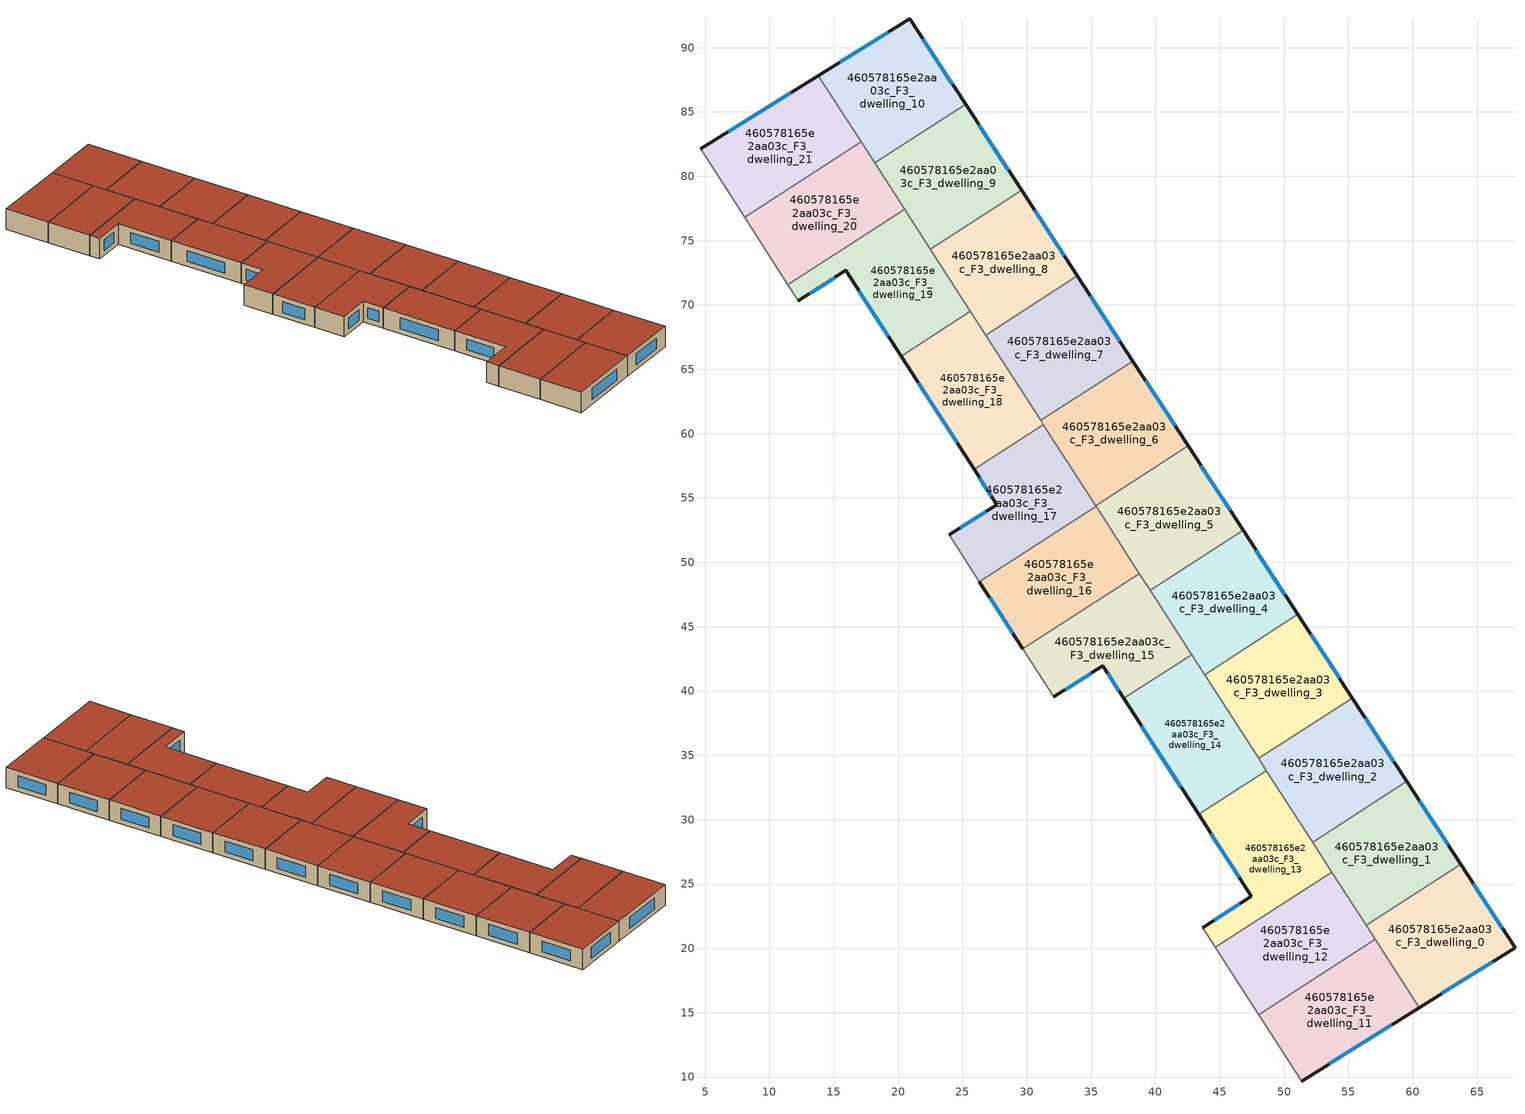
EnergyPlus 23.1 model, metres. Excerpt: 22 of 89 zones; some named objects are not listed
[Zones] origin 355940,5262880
460578165e2aa03c_F3_dwelling_0
 floor to 460578165e2aa03c_F2_dwelling_0 (EU_floor_Construction): 63.72,26.53 67.94,20.06 60.5,15.4 56.38,21.79 z9
 wall outside (EU_wall_Construction): 60.5,15.4 67.94,20.06 63.72,26.53 z9:12
 wall to 460578165e2aa03c_F3_dwelling_1 (EU_wall_Construction): 63.72,26.53 56.38,21.79 z9:12
 wall to 460578165e2aa03c_F3_dwelling_11 (EU_wall_Construction): 57.09,20.69 60.5,15.4 z9:12
 wall to 460578165e2aa03c_F3_dwelling_12 (EU_wall_Construction): 56.38,21.79 57.09,20.69 z9:12
 window (EU_Window_Construction): 66.95,21.58 64.71,25.01 / 62.24,16.5 66.19,18.97 z9.7:11.3
 roof outside (EU_roof_Construction): 67.94,20.06 63.72,26.53 56.38,21.79 60.5,15.4 z12
460578165e2aa03c_F3_dwelling_1
 floor to 460578165e2aa03c_F2_dwelling_1 (EU_floor_Construction): 59.52,32.98 63.72,26.53 56.38,21.79 52.21,28.26 z9
 wall outside (EU_wall_Construction): 63.72,26.53 59.52,32.98 z9:12
 wall to 460578165e2aa03c_F3_dwelling_2 (EU_wall_Construction): 59.52,32.98 52.21,28.26 z9:12
 wall to 460578165e2aa03c_F3_dwelling_12 (EU_wall_Construction): 53.71,25.92 56.38,21.79 z9:12
 wall to 460578165e2aa03c_F3_dwelling_13 (EU_wall_Construction): 52.21,28.26 53.71,25.92 z9:12
 window (EU_Window_Construction): 62.74,28.05 60.51,31.47 z9.7:11.3
 roof outside (EU_roof_Construction): 63.72,26.53 59.52,32.98 52.21,28.26 56.38,21.79 z12
460578165e2aa03c_F3_dwelling_10
 floor to 460578165e2aa03c_F2_dwelling_10 (EU_floor_Construction): 20.91,92.24 25.24,85.59 18.18,81.04 13.8,87.83 z9
 wall outside (EU_wall_Construction): 25.24,85.59 20.91,92.24 13.8,87.83 z9:12
 wall to 460578165e2aa03c_F3_dwelling_9 (EU_wall_Construction): 18.18,81.04 25.24,85.59 z9:12
 wall to 460578165e2aa03c_F3_dwelling_21 (EU_wall_Construction): 13.8,87.83 17.13,82.67 z9:12
 wall to 460578165e2aa03c_F3_dwelling_20 (EU_wall_Construction): 17.13,82.67 18.18,81.04 z9:12
 window (EU_Window_Construction): 19.24,91.21 15.47,88.86 / 24.22,87.15 21.92,90.68 z9.7:11.3
 roof outside (EU_roof_Construction): 25.24,85.59 20.91,92.24 13.8,87.83 18.18,81.04 z12
460578165e2aa03c_F3_dwelling_11
 floor to 460578165e2aa03c_F2_dwelling_11 (EU_floor_Construction): 57.09,20.69 60.5,15.4 51.35,9.67 48.02,14.85 z9
 wall outside (EU_wall_Construction): 51.35,9.67 60.5,15.4 z9:12
 wall adiabatic (EU_wall_Construction): 48.02,14.85 51.35,9.67 z9:12
 wall to 460578165e2aa03c_F3_dwelling_12 (EU_wall_Construction): 57.09,20.69 48.02,14.85 z9:12
 window (EU_Window_Construction): 53.5,11.02 58.35,14.06 z9.7:11.3
 roof outside (EU_roof_Construction): 60.5,15.4 57.09,20.69 48.02,14.85 51.35,9.67 z12
460578165e2aa03c_F3_dwelling_12
 floor to 460578165e2aa03c_F2_dwelling_12 (EU_floor_Construction): 53.71,25.92 57.09,20.69 48.02,14.85 44.65,20.08 z9
 wall adiabatic (EU_wall_Construction): 44.65,20.08 48.02,14.85 z9:12
 wall to 460578165e2aa03c_F3_dwelling_13 (EU_wall_Construction): 53.71,25.92 44.65,20.08 z9:12
 roof outside (EU_roof_Construction): 57.09,20.69 53.71,25.92 44.65,20.08 48.02,14.85 z12
460578165e2aa03c_F3_dwelling_13
 floor to 460578165e2aa03c_F2_dwelling_13 (EU_floor_Construction): 48.62,33.82 53.71,25.92 44.65,20.08 43.66,21.61 47.46,24.04 43.34,30.42 z9
 wall outside (EU_wall_Construction): 43.34,30.42 47.46,24.04 43.66,21.61 z9:12
 wall to 460578165e2aa03c_F3_dwelling_14 (EU_wall_Construction): 48.62,33.82 43.34,30.42 z9:12
 wall adiabatic (EU_wall_Construction): 43.66,21.61 44.65,20.08 z9:12
 wall to 460578165e2aa03c_F3_dwelling_2 (EU_wall_Construction): 52.21,28.26 48.62,33.82 z9:12
 window (EU_Window_Construction): 46.57,23.47 44.55,22.18 / 44.31,28.92 46.49,25.54 z9.7:11.3
 roof outside (EU_roof_Construction): 53.71,25.92 48.62,33.82 43.34,30.42 47.46,24.04 43.66,21.61 44.65,20.08 z12
460578165e2aa03c_F3_dwelling_14
 floor to 460578165e2aa03c_F2_dwelling_14 (EU_floor_Construction): 42.82,42.82 48.62,33.82 43.34,30.42 37.55,39.42 z9
 wall outside (EU_wall_Construction): 37.55,39.42 43.34,30.42 z9:12
 wall to 460578165e2aa03c_F3_dwelling_15 (EU_wall_Construction): 42.82,42.82 37.55,39.42 z9:12
 wall to 460578165e2aa03c_F3_dwelling_3 (EU_wall_Construction): 48.02,34.76 43.81,41.28 z9:12
 wall to 460578165e2aa03c_F3_dwelling_2 (EU_wall_Construction): 48.62,33.82 48.02,34.76 z9:12
 wall to 460578165e2aa03c_F3_dwelling_4 (EU_wall_Construction): 43.81,41.28 42.82,42.82 z9:12
 window (EU_Window_Construction): 38.91,37.31 41.98,32.53 z9.7:11.3
 roof outside (EU_roof_Construction): 48.62,33.82 42.82,42.82 37.55,39.42 43.34,30.42 z12
460578165e2aa03c_F3_dwelling_15
 floor to 460578165e2aa03c_F2_dwelling_15 (EU_floor_Construction): 38.76,49.12 42.82,42.82 37.55,39.42 35.91,41.97 32.1,39.54 29.69,43.28 z9
 wall outside (EU_wall_Construction): 32.1,39.54 35.91,41.97 37.55,39.42 z9:12
 wall to 460578165e2aa03c_F3_dwelling_16 (EU_wall_Construction): 38.76,49.12 29.69,43.28 z9:12
 wall adiabatic (EU_wall_Construction): 29.69,43.28 32.1,39.54 z9:12
 wall to 460578165e2aa03c_F3_dwelling_4 (EU_wall_Construction): 42.82,42.82 39.59,47.83 z9:12
 wall to 460578165e2aa03c_F3_dwelling_5 (EU_wall_Construction): 39.59,47.83 38.76,49.12 z9:12
 window (EU_Window_Construction): 36.29,41.37 37.16,40.02 / 32.99,40.11 35.01,41.4 z9.7:11.3
 roof outside (EU_roof_Construction): 42.82,42.82 38.76,49.12 29.69,43.28 32.1,39.54 35.91,41.97 37.55,39.42 z12
460578165e2aa03c_F3_dwelling_16
 floor to 460578165e2aa03c_F2_dwelling_16 (EU_floor_Construction): 35.38,54.35 38.76,49.12 29.69,43.28 26.32,48.51 z9
 wall outside (EU_wall_Construction): 26.32,48.51 29.69,43.28 z9:12
 wall to 460578165e2aa03c_F3_dwelling_17 (EU_wall_Construction): 35.38,54.35 26.32,48.51 z9:12
 wall to 460578165e2aa03c_F3_dwelling_5 (EU_wall_Construction): 38.76,49.12 35.38,54.35 z9:12
 window (EU_Window_Construction): 27.11,47.28 28.9,44.5 z9.7:11.3
 roof outside (EU_roof_Construction): 38.76,49.12 35.38,54.35 26.32,48.51 29.69,43.28 z12
460578165e2aa03c_F3_dwelling_17
 floor to 460578165e2aa03c_F2_dwelling_17 (EU_floor_Construction): 31.3,60.69 35.38,54.35 26.32,48.51 23.98,52.14 27.67,54.49 25.91,57.21 z9
 wall outside (EU_wall_Construction): 25.91,57.21 27.67,54.49 23.98,52.14 z9:12
 wall to 460578165e2aa03c_F3_dwelling_18 (EU_wall_Construction): 31.3,60.69 25.91,57.21 z9:12
 wall adiabatic (EU_wall_Construction): 23.98,52.14 26.32,48.51 z9:12
 wall to 460578165e2aa03c_F3_dwelling_6 (EU_wall_Construction): 35.34,54.41 31.3,60.69 z9:12
 wall to 460578165e2aa03c_F3_dwelling_5 (EU_wall_Construction): 35.38,54.35 35.34,54.41 z9:12
 window (EU_Window_Construction): 26.8,53.94 24.85,52.69 / 26.33,56.58 27.26,55.13 z9.7:11.3
 roof outside (EU_roof_Construction): 35.38,54.35 31.3,60.69 25.91,57.21 27.67,54.49 23.98,52.14 26.32,48.51 z12
460578165e2aa03c_F3_dwelling_18
 floor to 460578165e2aa03c_F2_dwelling_18 (EU_floor_Construction): 25.62,69.5 31.08,61.03 31.3,60.69 25.91,57.21 20.23,66.02 z9
 wall outside (EU_wall_Construction): 20.23,66.02 25.91,57.21 z9:12
 wall to 460578165e2aa03c_F3_dwelling_19 (EU_wall_Construction): 25.62,69.5 20.23,66.02 z9:12
 wall to 460578165e2aa03c_F3_dwelling_7 (EU_wall_Construction): 31.08,61.03 26.8,67.67 z9:12
 wall to 460578165e2aa03c_F3_dwelling_6 (EU_wall_Construction): 31.3,60.69 31.08,61.03 z9:12
 wall to 460578165e2aa03c_F3_dwelling_8 (EU_wall_Construction): 26.8,67.67 25.62,69.49 z9:12
 window (EU_Window_Construction): 21.57,63.95 24.58,59.28 z9.7:11.3
 roof outside (EU_roof_Construction): 31.3,60.69 31.08,61.03 25.62,69.5 20.23,66.02 25.91,57.21 z12
460578165e2aa03c_F3_dwelling_19
 floor to 460578165e2aa03c_F2_dwelling_19 (EU_floor_Construction): 20.5,77.43 25.62,69.5 20.23,66.02 15.94,72.68 12.26,70.32 11.44,71.59 z9
 wall outside (EU_wall_Construction): 12.26,70.32 15.94,72.68 20.23,66.02 z9:12
 wall to 460578165e2aa03c_F3_dwelling_20 (EU_wall_Construction): 20.5,77.43 11.44,71.59 z9:12
 wall adiabatic (EU_wall_Construction): 11.44,71.59 12.26,70.32 z9:12
 wall to 460578165e2aa03c_F3_dwelling_8 (EU_wall_Construction): 25.62,69.5 22.5,74.34 z9:12
 wall to 460578165e2aa03c_F3_dwelling_9 (EU_wall_Construction): 22.5,74.34 20.5,77.43 z9:12
 window (EU_Window_Construction): 16.95,71.12 19.23,67.59 / 13.12,70.87 15.08,72.13 z9.7:11.3
 roof outside (EU_roof_Construction): 25.62,69.5 20.5,77.43 11.44,71.59 12.26,70.32 15.94,72.68 20.23,66.02 z12
460578165e2aa03c_F3_dwelling_2
 floor to 460578165e2aa03c_F2_dwelling_2 (EU_floor_Construction): 55.3,39.45 59.52,32.98 52.21,28.26 48.02,34.76 z9
 wall outside (EU_wall_Construction): 59.52,32.98 55.3,39.45 z9:12
 wall to 460578165e2aa03c_F3_dwelling_3 (EU_wall_Construction): 55.3,39.45 48.02,34.76 z9:12
 window (EU_Window_Construction): 58.53,34.5 56.29,37.93 z9.7:11.3
 roof outside (EU_roof_Construction): 59.52,32.98 55.3,39.45 48.02,34.76 52.21,28.26 z12
460578165e2aa03c_F3_dwelling_20
 floor to 460578165e2aa03c_F2_dwelling_20 (EU_floor_Construction): 17.13,82.67 20.5,77.43 11.44,71.59 8.07,76.82 z9
 wall adiabatic (EU_wall_Construction): 8.07,76.82 11.44,71.59 z9:12
 wall to 460578165e2aa03c_F3_dwelling_21 (EU_wall_Construction): 17.13,82.67 8.07,76.82 z9:12
 wall to 460578165e2aa03c_F3_dwelling_9 (EU_wall_Construction): 20.5,77.43 18.18,81.04 z9:12
 roof outside (EU_roof_Construction): 20.5,77.43 17.13,82.67 8.07,76.82 11.44,71.59 z12
460578165e2aa03c_F3_dwelling_21
 floor to 460578165e2aa03c_F2_dwelling_21 (EU_floor_Construction): 13.8,87.83 17.13,82.67 8.07,76.82 4.64,82.13 z9
 wall outside (EU_wall_Construction): 13.8,87.83 4.64,82.13 z9:12
 wall adiabatic (EU_wall_Construction): 4.64,82.13 8.07,76.82 z9:12
 window (EU_Window_Construction): 11.65,86.49 6.79,83.47 z9.7:11.3
 roof outside (EU_roof_Construction): 17.13,82.67 13.8,87.83 4.64,82.13 8.07,76.82 z12
460578165e2aa03c_F3_dwelling_3
 floor to 460578165e2aa03c_F2_dwelling_3 (EU_floor_Construction): 51.07,45.96 55.3,39.45 48.02,34.76 43.81,41.28 z9
 wall outside (EU_wall_Construction): 55.3,39.45 51.07,45.96 z9:12
 wall to 460578165e2aa03c_F3_dwelling_4 (EU_wall_Construction): 51.07,45.96 43.81,41.28 z9:12
 window (EU_Window_Construction): 54.31,40.98 52.06,44.43 z9.7:11.3
 roof outside (EU_roof_Construction): 55.3,39.45 51.07,45.96 43.81,41.28 48.02,34.76 z12
460578165e2aa03c_F3_dwelling_4
 floor to 460578165e2aa03c_F2_dwelling_4 (EU_floor_Construction): 46.81,52.49 51.07,45.96 43.81,41.28 39.59,47.83 z9
 wall outside (EU_wall_Construction): 51.07,45.96 46.81,52.49 z9:12
 wall to 460578165e2aa03c_F3_dwelling_5 (EU_wall_Construction): 46.81,52.49 39.59,47.83 z9:12
 window (EU_Window_Construction): 50.07,47.49 47.81,50.96 z9.7:11.3
 roof outside (EU_roof_Construction): 51.07,45.96 46.81,52.49 39.59,47.83 43.81,41.28 z12
460578165e2aa03c_F3_dwelling_5
 floor to 460578165e2aa03c_F2_dwelling_5 (EU_floor_Construction): 42.53,59.05 46.81,52.49 39.59,47.83 35.34,54.41 z9
 wall outside (EU_wall_Construction): 46.81,52.49 42.53,59.05 z9:12
 wall to 460578165e2aa03c_F3_dwelling_6 (EU_wall_Construction): 42.53,59.05 35.34,54.41 z9:12
 window (EU_Window_Construction): 45.81,54.03 43.54,57.51 z9.7:11.3
 roof outside (EU_roof_Construction): 46.81,52.49 42.53,59.05 35.34,54.41 39.59,47.83 z12
460578165e2aa03c_F3_dwelling_6
 floor to 460578165e2aa03c_F2_dwelling_6 (EU_floor_Construction): 38.24,65.64 42.53,59.05 35.34,54.41 31.08,61.03 z9
 wall outside (EU_wall_Construction): 42.53,59.05 38.24,65.64 z9:12
 wall to 460578165e2aa03c_F3_dwelling_7 (EU_wall_Construction): 38.24,65.64 31.08,61.03 z9:12
 window (EU_Window_Construction): 41.53,60.6 39.25,64.09 z9.7:11.3
 roof outside (EU_roof_Construction): 42.53,59.05 38.24,65.64 31.08,61.03 35.34,54.41 z12
460578165e2aa03c_F3_dwelling_7
 floor to 460578165e2aa03c_F2_dwelling_7 (EU_floor_Construction): 33.93,72.26 38.24,65.64 31.08,61.03 26.8,67.67 z9
 wall outside (EU_wall_Construction): 38.24,65.64 33.93,72.26 z9:12
 wall to 460578165e2aa03c_F3_dwelling_8 (EU_wall_Construction): 33.93,72.26 26.8,67.67 z9:12
 window (EU_Window_Construction): 37.23,67.2 34.94,70.71 z9.7:11.3
 roof outside (EU_roof_Construction): 38.24,65.64 33.93,72.26 26.8,67.67 31.08,61.03 z12
460578165e2aa03c_F3_dwelling_8
 floor to 460578165e2aa03c_F2_dwelling_8 (EU_floor_Construction): 29.59,78.91 33.93,72.26 26.8,67.67 22.5,74.34 z9
 wall outside (EU_wall_Construction): 33.93,72.26 29.59,78.91 z9:12
 wall to 460578165e2aa03c_F3_dwelling_9 (EU_wall_Construction): 29.59,78.91 22.5,74.34 z9:12
 window (EU_Window_Construction): 32.91,73.82 30.61,77.35 z9.7:11.3
 roof outside (EU_roof_Construction): 33.93,72.26 29.59,78.91 22.5,74.34 26.8,67.67 z12
460578165e2aa03c_F3_dwelling_9
 floor to 460578165e2aa03c_F2_dwelling_9 (EU_floor_Construction): 25.24,85.59 29.59,78.91 22.5,74.34 18.18,81.04 z9
 wall outside (EU_wall_Construction): 29.59,78.91 25.24,85.59 z9:12
 window (EU_Window_Construction): 28.57,80.48 26.26,84.02 z9.7:11.3
 roof outside (EU_roof_Construction): 29.59,78.91 25.24,85.59 18.18,81.04 22.5,74.34 z12
[Building]
EU S2 Campaign: North Axis=0; Terrain=City; Solar Distribution=FullExterior
[Site:Location]
Budapest.Ferenc.Liszt.Intl.AP: Latitude=47.437; Longitude=19.256; Time Zone=1; Elevation=185
[SizingPeriod:WeatherFileDays]
AnnualSizingPeriod: Begin Month=1; Begin Day of Month=1; End Month=12; End Day of Month=31; Day of Week for Start Day=Monday; Use Weather File Daylight Saving Period=No; Use Weather File Rain and Snow Indicators=No
[MATERIAL]
EU_InternalMass_Material: Roughness=MediumRough; Thickness=0.1; Conductivity=1; Density=1800; Specific Heat=900; Thermal Absorptance=0.9; Solar Absorptance=0.7; Visible Absorptance=0.7
[MATERIAL:NOMASS] Roughness=MediumRough; Thermal Absorptance=0.9; Solar Absorptance=0.7; Visible Absorptance=0.7
Name | Thermal Resistance
EU_wall_NoMass | 0.832559
EU_roof_NoMass | 1.39638
EU_floor_NoMass | 0.872794
[WINDOWMATERIAL:SIMPLEGLAZINGSYSTEM]
EU_Window_SimpleGlazing: UFactor=2.79869; Solar Heat Gain Coefficient=0.75; Visible Transmittance=0.75
[CONSTRUCTION]
EU_wall_Construction: EU_wall_NoMass
EU_roof_Construction: EU_roof_NoMass
EU_floor_Construction: EU_floor_NoMass
EU_Window_Construction: EU_Window_SimpleGlazing
EU_InternalMass_Construction: EU_InternalMass_Material
[ZONE] Type=1; Multiplier=1; Ceiling Height=autocalculate; Floor Area=autocalculate; Part of Total Floor Area=Yes
Name | Volume
460578165e2aa03c_F3_dwelling_0 | 201.455
460578165e2aa03c_F3_dwelling_1 | 201.442
460578165e2aa03c_F3_dwelling_10 | 201.441
460578165e2aa03c_F3_dwelling_11; 460578165e2aa03c_F3_dwelling_12; 460578165e2aa03c_F3_dwelling_5 | 201.446
460578165e2aa03c_F3_dwelling_13 | 201.45
460578165e2aa03c_F3_dwelling_14 | 201.448
460578165e2aa03c_F3_dwelling_15; 460578165e2aa03c_F3_dwelling_7 | 201.447
460578165e2aa03c_F3_dwelling_16 | 201.457
460578165e2aa03c_F3_dwelling_17 | 201.449
460578165e2aa03c_F3_dwelling_18; 460578165e2aa03c_F3_dwelling_19 | 201.458
460578165e2aa03c_F3_dwelling_2 | 201.454
460578165e2aa03c_F3_dwelling_20 | 201.433
460578165e2aa03c_F3_dwelling_21 | 201.439
460578165e2aa03c_F3_dwelling_3; 460578165e2aa03c_F3_dwelling_4 | 201.468
460578165e2aa03c_F3_dwelling_6 | 201.452
460578165e2aa03c_F3_dwelling_8 | 201.462
460578165e2aa03c_F3_dwelling_9 | 201.445
[INTERNALMASS] Construction=EU_InternalMass_Construction
Name | Zone or ZoneList | Surface Area
460578165e2aa03c_F3_dwelling_0_EU_InternalMass | 460578165e2aa03c_F3_dwelling_0 | 67.1543
460578165e2aa03c_F3_dwelling_1_EU_InternalMass | 460578165e2aa03c_F3_dwelling_1 | 67.1472
460578165e2aa03c_F3_dwelling_2_EU_InternalMass | 460578165e2aa03c_F3_dwelling_2 | 67.1515
460578165e2aa03c_F3_dwelling_3_EU_InternalMass | 460578165e2aa03c_F3_dwelling_3 | 67.156
460578165e2aa03c_F3_dwelling_4_EU_InternalMass | 460578165e2aa03c_F3_dwelling_4 | 67.156
460578165e2aa03c_F3_dwelling_5_EU_InternalMass | 460578165e2aa03c_F3_dwelling_5 | 67.1488
460578165e2aa03c_F3_dwelling_6_EU_InternalMass | 460578165e2aa03c_F3_dwelling_6 | 67.1508
460578165e2aa03c_F3_dwelling_7_EU_InternalMass | 460578165e2aa03c_F3_dwelling_7 | 67.149
460578165e2aa03c_F3_dwelling_8_EU_InternalMass | 460578165e2aa03c_F3_dwelling_8 | 67.1541
460578165e2aa03c_F3_dwelling_9_EU_InternalMass | 460578165e2aa03c_F3_dwelling_9 | 67.1483
460578165e2aa03c_F3_dwelling_10_EU_InternalMass | 460578165e2aa03c_F3_dwelling_10 | 67.1471
460578165e2aa03c_F3_dwelling_11_EU_InternalMass | 460578165e2aa03c_F3_dwelling_11 | 67.1486
460578165e2aa03c_F3_dwelling_12_EU_InternalMass | 460578165e2aa03c_F3_dwelling_12 | 67.1488
460578165e2aa03c_F3_dwelling_13_EU_InternalMass | 460578165e2aa03c_F3_dwelling_13 | 67.1503
460578165e2aa03c_F3_dwelling_14_EU_InternalMass | 460578165e2aa03c_F3_dwelling_14 | 67.1491
460578165e2aa03c_F3_dwelling_15_EU_InternalMass | 460578165e2aa03c_F3_dwelling_15 | 67.1488
460578165e2aa03c_F3_dwelling_16_EU_InternalMass | 460578165e2aa03c_F3_dwelling_16 | 67.1523
460578165e2aa03c_F3_dwelling_17_EU_InternalMass | 460578165e2aa03c_F3_dwelling_17 | 67.1496
460578165e2aa03c_F3_dwelling_18_EU_InternalMass | 460578165e2aa03c_F3_dwelling_18 | 67.1539
460578165e2aa03c_F3_dwelling_19_EU_InternalMass | 460578165e2aa03c_F3_dwelling_19 | 67.1529
460578165e2aa03c_F3_dwelling_20_EU_InternalMass | 460578165e2aa03c_F3_dwelling_20 | 67.1445
460578165e2aa03c_F3_dwelling_21_EU_InternalMass | 460578165e2aa03c_F3_dwelling_21 | 67.1463
[OTHEREQUIPMENT] Fuel Type=Electricity; Design Level Calculation Method=Watts/Area; Power per Zone Floor Area=1; Fraction Latent=0; Fraction Radiant=0; Fraction Lost=0; Carbon Dioxide Generation Rate=0; EndUse Subcategory=EU_Step8_InternalGains
Name | Zone or ZoneList or Space or SpaceList | Schedule
EU_Step8_InternalGain_460578165e2aa03c_F3_dwelling_0_f000 | 460578165e2aa03c_F3_dwelling_0 | EU_Step8_GainSchedule_460578165e2aa03c_F3_dwelling_0_f000
EU_Step8_InternalGain_460578165e2aa03c_F3_dwelling_1_f000 | 460578165e2aa03c_F3_dwelling_1 | EU_Step8_GainSchedule_460578165e2aa03c_F3_dwelling_1_f000
EU_Step8_InternalGain_460578165e2aa03c_F3_dwelling_2_f000 | 460578165e2aa03c_F3_dwelling_2 | EU_Step8_GainSchedule_460578165e2aa03c_F3_dwelling_2_f000
EU_Step8_InternalGain_460578165e2aa03c_F3_dwelling_3_f000 | 460578165e2aa03c_F3_dwelling_3 | EU_Step8_GainSchedule_460578165e2aa03c_F3_dwelling_3_f000
EU_Step8_InternalGain_460578165e2aa03c_F3_dwelling_4_f000 | 460578165e2aa03c_F3_dwelling_4 | EU_Step8_GainSchedule_460578165e2aa03c_F3_dwelling_4_f000
EU_Step8_InternalGain_460578165e2aa03c_F3_dwelling_5_f000 | 460578165e2aa03c_F3_dwelling_5 | EU_Step8_GainSchedule_460578165e2aa03c_F3_dwelling_5_f000
EU_Step8_InternalGain_460578165e2aa03c_F3_dwelling_6_f000 | 460578165e2aa03c_F3_dwelling_6 | EU_Step8_GainSchedule_460578165e2aa03c_F3_dwelling_6_f000
EU_Step8_InternalGain_460578165e2aa03c_F3_dwelling_7_f000 | 460578165e2aa03c_F3_dwelling_7 | EU_Step8_GainSchedule_460578165e2aa03c_F3_dwelling_7_f000
EU_Step8_InternalGain_460578165e2aa03c_F3_dwelling_8_f000 | 460578165e2aa03c_F3_dwelling_8 | EU_Step8_GainSchedule_460578165e2aa03c_F3_dwelling_8_f000
EU_Step8_InternalGain_460578165e2aa03c_F3_dwelling_9_f000 | 460578165e2aa03c_F3_dwelling_9 | EU_Step8_GainSchedule_460578165e2aa03c_F3_dwelling_9_f000
EU_Step8_InternalGain_460578165e2aa03c_F3_dwelling_10_f000 | 460578165e2aa03c_F3_dwelling_10 | EU_Step8_GainSchedule_460578165e2aa03c_F3_dwelling_10_f000
EU_Step8_InternalGain_460578165e2aa03c_F3_dwelling_11_f000 | 460578165e2aa03c_F3_dwelling_11 | EU_Step8_GainSchedule_460578165e2aa03c_F3_dwelling_11_f000
EU_Step8_InternalGain_460578165e2aa03c_F3_dwelling_12_f000 | 460578165e2aa03c_F3_dwelling_12 | EU_Step8_GainSchedule_460578165e2aa03c_F3_dwelling_12_f000
EU_Step8_InternalGain_460578165e2aa03c_F3_dwelling_13_f000 | 460578165e2aa03c_F3_dwelling_13 | EU_Step8_GainSchedule_460578165e2aa03c_F3_dwelling_13_f000
EU_Step8_InternalGain_460578165e2aa03c_F3_dwelling_14_f000 | 460578165e2aa03c_F3_dwelling_14 | EU_Step8_GainSchedule_460578165e2aa03c_F3_dwelling_14_f000
EU_Step8_InternalGain_460578165e2aa03c_F3_dwelling_15_f000 | 460578165e2aa03c_F3_dwelling_15 | EU_Step8_GainSchedule_460578165e2aa03c_F3_dwelling_15_f000
EU_Step8_InternalGain_460578165e2aa03c_F3_dwelling_16_f000 | 460578165e2aa03c_F3_dwelling_16 | EU_Step8_GainSchedule_460578165e2aa03c_F3_dwelling_16_f000
EU_Step8_InternalGain_460578165e2aa03c_F3_dwelling_17_f000 | 460578165e2aa03c_F3_dwelling_17 | EU_Step8_GainSchedule_460578165e2aa03c_F3_dwelling_17_f000
EU_Step8_InternalGain_460578165e2aa03c_F3_dwelling_18_f000 | 460578165e2aa03c_F3_dwelling_18 | EU_Step8_GainSchedule_460578165e2aa03c_F3_dwelling_18_f000
EU_Step8_InternalGain_460578165e2aa03c_F3_dwelling_19_f000 | 460578165e2aa03c_F3_dwelling_19 | EU_Step8_GainSchedule_460578165e2aa03c_F3_dwelling_19_f000
EU_Step8_InternalGain_460578165e2aa03c_F3_dwelling_20_f000 | 460578165e2aa03c_F3_dwelling_20 | EU_Step8_GainSchedule_460578165e2aa03c_F3_dwelling_20_f000
EU_Step8_InternalGain_460578165e2aa03c_F3_dwelling_21_f000 | 460578165e2aa03c_F3_dwelling_21 | EU_Step8_GainSchedule_460578165e2aa03c_F3_dwelling_21_f000
[ZONEVENTILATION:DESIGNFLOWRATE] Schedule=EU_AlwaysOn; Design Flow Rate Calculation Method=AirChanges/Hour; Air Changes per Hour=0.475469; Ventilation Type=Natural; Fan Pressure Rise=0; Fan Total Efficiency=1; Constant Term Coefficient=1; Temperature Term Coefficient=0; Velocity Term Coefficient=0; Velocity Squared Term Coefficient=0; Minimum Indoor Temperature=-100; Maximum Indoor Temperature=100; Delta Temperature=-100; Minimum Outdoor Temperature=-100; Maximum Outdoor Temperature=100; Maximum Wind Speed=40
Name | Zone or ZoneList or Space or SpaceList
EU_ConstantAir_460578165e2aa03c_F3_dwelling_0 | 460578165e2aa03c_F3_dwelling_0
EU_ConstantAir_460578165e2aa03c_F3_dwelling_1 | 460578165e2aa03c_F3_dwelling_1
EU_ConstantAir_460578165e2aa03c_F3_dwelling_2 | 460578165e2aa03c_F3_dwelling_2
EU_ConstantAir_460578165e2aa03c_F3_dwelling_3 | 460578165e2aa03c_F3_dwelling_3
EU_ConstantAir_460578165e2aa03c_F3_dwelling_4 | 460578165e2aa03c_F3_dwelling_4
EU_ConstantAir_460578165e2aa03c_F3_dwelling_5 | 460578165e2aa03c_F3_dwelling_5
EU_ConstantAir_460578165e2aa03c_F3_dwelling_6 | 460578165e2aa03c_F3_dwelling_6
EU_ConstantAir_460578165e2aa03c_F3_dwelling_7 | 460578165e2aa03c_F3_dwelling_7
EU_ConstantAir_460578165e2aa03c_F3_dwelling_8 | 460578165e2aa03c_F3_dwelling_8
EU_ConstantAir_460578165e2aa03c_F3_dwelling_9 | 460578165e2aa03c_F3_dwelling_9
EU_ConstantAir_460578165e2aa03c_F3_dwelling_10 | 460578165e2aa03c_F3_dwelling_10
EU_ConstantAir_460578165e2aa03c_F3_dwelling_11 | 460578165e2aa03c_F3_dwelling_11
EU_ConstantAir_460578165e2aa03c_F3_dwelling_12 | 460578165e2aa03c_F3_dwelling_12
EU_ConstantAir_460578165e2aa03c_F3_dwelling_13 | 460578165e2aa03c_F3_dwelling_13
EU_ConstantAir_460578165e2aa03c_F3_dwelling_14 | 460578165e2aa03c_F3_dwelling_14
EU_ConstantAir_460578165e2aa03c_F3_dwelling_15 | 460578165e2aa03c_F3_dwelling_15
EU_ConstantAir_460578165e2aa03c_F3_dwelling_16 | 460578165e2aa03c_F3_dwelling_16
EU_ConstantAir_460578165e2aa03c_F3_dwelling_17 | 460578165e2aa03c_F3_dwelling_17
EU_ConstantAir_460578165e2aa03c_F3_dwelling_18 | 460578165e2aa03c_F3_dwelling_18
EU_ConstantAir_460578165e2aa03c_F3_dwelling_19 | 460578165e2aa03c_F3_dwelling_19
EU_ConstantAir_460578165e2aa03c_F3_dwelling_20 | 460578165e2aa03c_F3_dwelling_20
EU_ConstantAir_460578165e2aa03c_F3_dwelling_21 | 460578165e2aa03c_F3_dwelling_21
[HVACTEMPLATE:ZONE:IDEALLOADSAIRSYSTEM] System Availability Schedule=EU_AlwaysOn; Maximum Heating Supply Air Temperature=50; Minimum Cooling Supply Air Temperature=13; Maximum Heating Supply Air Humidity Ratio=0.0156; Minimum Cooling Supply Air Humidity Ratio=0.0077; Heating Limit=NoLimit; Cooling Limit=NoLimit; Heating Availability Schedule=EU_AlwaysOn; Cooling Availability Schedule=EU_CoolingOff; Dehumidification Control Type=ConstantSensibleHeatRatio; Cooling Sensible Heat Ratio=0.7; Dehumidification Setpoint=60; Humidification Control Type=None; Humidification Setpoint=30; Outdoor Air Method=None; Outdoor Air Flow Rate per Person=0.00944; Outdoor Air Flow Rate per Zone Floor Area=0; Outdoor Air Flow Rate per Zone=0; Demand Controlled Ventilation Type=None; Outdoor Air Economizer Type=NoEconomizer; Heat Recovery Type=None; Sensible Heat Recovery Effectiveness=0.7; Latent Heat Recovery Effectiveness=0.65
Name | Template Thermostat
460578165e2aa03c_F3_dwelling_0 | EU_HeatOnly_460578165e2aa03c_F3_dwelling_0
460578165e2aa03c_F3_dwelling_1 | EU_HeatOnly_460578165e2aa03c_F3_dwelling_1
460578165e2aa03c_F3_dwelling_2 | EU_HeatOnly_460578165e2aa03c_F3_dwelling_2
460578165e2aa03c_F3_dwelling_3 | EU_HeatOnly_460578165e2aa03c_F3_dwelling_3
460578165e2aa03c_F3_dwelling_4 | EU_HeatOnly_460578165e2aa03c_F3_dwelling_4
460578165e2aa03c_F3_dwelling_5 | EU_HeatOnly_460578165e2aa03c_F3_dwelling_5
460578165e2aa03c_F3_dwelling_6 | EU_HeatOnly_460578165e2aa03c_F3_dwelling_6
460578165e2aa03c_F3_dwelling_7 | EU_HeatOnly_460578165e2aa03c_F3_dwelling_7
460578165e2aa03c_F3_dwelling_8 | EU_HeatOnly_460578165e2aa03c_F3_dwelling_8
460578165e2aa03c_F3_dwelling_9 | EU_HeatOnly_460578165e2aa03c_F3_dwelling_9
460578165e2aa03c_F3_dwelling_10 | EU_HeatOnly_460578165e2aa03c_F3_dwelling_10
460578165e2aa03c_F3_dwelling_11 | EU_HeatOnly_460578165e2aa03c_F3_dwelling_11
460578165e2aa03c_F3_dwelling_12 | EU_HeatOnly_460578165e2aa03c_F3_dwelling_12
460578165e2aa03c_F3_dwelling_13 | EU_HeatOnly_460578165e2aa03c_F3_dwelling_13
460578165e2aa03c_F3_dwelling_14 | EU_HeatOnly_460578165e2aa03c_F3_dwelling_14
460578165e2aa03c_F3_dwelling_15 | EU_HeatOnly_460578165e2aa03c_F3_dwelling_15
460578165e2aa03c_F3_dwelling_16 | EU_HeatOnly_460578165e2aa03c_F3_dwelling_16
460578165e2aa03c_F3_dwelling_17 | EU_HeatOnly_460578165e2aa03c_F3_dwelling_17
460578165e2aa03c_F3_dwelling_18 | EU_HeatOnly_460578165e2aa03c_F3_dwelling_18
460578165e2aa03c_F3_dwelling_19 | EU_HeatOnly_460578165e2aa03c_F3_dwelling_19
460578165e2aa03c_F3_dwelling_20 | EU_HeatOnly_460578165e2aa03c_F3_dwelling_20
460578165e2aa03c_F3_dwelling_21 | EU_HeatOnly_460578165e2aa03c_F3_dwelling_21
[SIZING:ZONE] Zone Cooling Design Supply Air Temperature Input Method=SupplyAirTemperature; Zone Cooling Design Supply Air Temperature=13; Zone Heating Design Supply Air Temperature Input Method=SupplyAirTemperature; Zone Heating Design Supply Air Temperature=50; Zone Cooling Design Supply Air Humidity Ratio=0.008; Zone Heating Design Supply Air Humidity Ratio=0.008; Cooling Design Air Flow Method=DesignDay; Cooling Design Air Flow Rate=0; Cooling Minimum Air Flow per Zone Floor Area=0.000762; Cooling Minimum Air Flow=0; Cooling Minimum Air Flow Fraction=0.2; Heating Design Air Flow Method=DesignDay; Heating Design Air Flow Rate=0; Heating Maximum Air Flow per Zone Floor Area=0.002032; Heating Maximum Air Flow=0.141576; Heating Maximum Air Flow Fraction=0.3; Account for Dedicated Outdoor Air System=No; Dedicated Outdoor Air System Control Strategy=NeutralSupplyAir; Dedicated Outdoor Air Low Setpoint Temperature for Design=autosize; Dedicated Outdoor Air High Setpoint Temperature for Design=autosize; Zone Load Sizing Method=Sensible Load Only No Latent Load; Zone Latent Cooling Design Supply Air Humidity Ratio Input Method=HumidityRatioDifference; Zone Cooling Design Supply Air Humidity Ratio Difference=0.005; Zone Latent Heating Design Supply Air Humidity Ratio Input Method=HumidityRatioDifference; Zone Humidification Design Supply Air Humidity Ratio Difference=0.005
460578165e2aa03c_F3_dwelling_0; 460578165e2aa03c_F3_dwelling_1; 460578165e2aa03c_F3_dwelling_2; 460578165e2aa03c_F3_dwelling_3; 460578165e2aa03c_F3_dwelling_4; 460578165e2aa03c_F3_dwelling_5; 460578165e2aa03c_F3_dwelling_6; 460578165e2aa03c_F3_dwelling_7; 460578165e2aa03c_F3_dwelling_8; 460578165e2aa03c_F3_dwelling_9; 460578165e2aa03c_F3_dwelling_10; 460578165e2aa03c_F3_dwelling_11; 460578165e2aa03c_F3_dwelling_12; 460578165e2aa03c_F3_dwelling_13; 460578165e2aa03c_F3_dwelling_14; 460578165e2aa03c_F3_dwelling_15; 460578165e2aa03c_F3_dwelling_16; 460578165e2aa03c_F3_dwelling_17; 460578165e2aa03c_F3_dwelling_18; 460578165e2aa03c_F3_dwelling_19; 460578165e2aa03c_F3_dwelling_20; 460578165e2aa03c_F3_dwelling_21
[SCHEDULE:CONSTANT]
Name | Hourly Value
EU_AlwaysOn | 1
EU_CoolingOff | 0
[SCHEDULE:FILE] Column Number=1; Rows to Skip at Top=0; Number of Hours of Data=8760; Column Separator=Comma; Interpolate to Timestep=No; Minutes per Item=60; Adjust Schedule for Daylight Savings=Yes
Name | File
EU_Step8_GainSchedule_460578165e2aa03c_F3_dwelling_0_f000 | ../../schedules/460578165e2aa03c/460578165e2aa03c_F3_dwelling_0_f000_gain.csv
EU_Step8_GainSchedule_460578165e2aa03c_F3_dwelling_1_f000 | ../../schedules/460578165e2aa03c/460578165e2aa03c_F3_dwelling_1_f000_gain.csv
EU_Step8_GainSchedule_460578165e2aa03c_F3_dwelling_2_f000 | ../../schedules/460578165e2aa03c/460578165e2aa03c_F3_dwelling_2_f000_gain.csv
EU_Step8_GainSchedule_460578165e2aa03c_F3_dwelling_3_f000 | ../../schedules/460578165e2aa03c/460578165e2aa03c_F3_dwelling_3_f000_gain.csv
EU_Step8_GainSchedule_460578165e2aa03c_F3_dwelling_4_f000 | ../../schedules/460578165e2aa03c/460578165e2aa03c_F3_dwelling_4_f000_gain.csv
EU_Step8_GainSchedule_460578165e2aa03c_F3_dwelling_5_f000 | ../../schedules/460578165e2aa03c/460578165e2aa03c_F3_dwelling_5_f000_gain.csv
EU_Step8_GainSchedule_460578165e2aa03c_F3_dwelling_6_f000 | ../../schedules/460578165e2aa03c/460578165e2aa03c_F3_dwelling_6_f000_gain.csv
EU_Step8_GainSchedule_460578165e2aa03c_F3_dwelling_7_f000 | ../../schedules/460578165e2aa03c/460578165e2aa03c_F3_dwelling_7_f000_gain.csv
EU_Step8_GainSchedule_460578165e2aa03c_F3_dwelling_8_f000 | ../../schedules/460578165e2aa03c/460578165e2aa03c_F3_dwelling_8_f000_gain.csv
EU_Step8_GainSchedule_460578165e2aa03c_F3_dwelling_9_f000 | ../../schedules/460578165e2aa03c/460578165e2aa03c_F3_dwelling_9_f000_gain.csv
EU_Step8_GainSchedule_460578165e2aa03c_F3_dwelling_10_f000 | ../../schedules/460578165e2aa03c/460578165e2aa03c_F3_dwelling_10_f000_gain.csv
EU_Step8_GainSchedule_460578165e2aa03c_F3_dwelling_11_f000 | ../../schedules/460578165e2aa03c/460578165e2aa03c_F3_dwelling_11_f000_gain.csv
EU_Step8_GainSchedule_460578165e2aa03c_F3_dwelling_12_f000 | ../../schedules/460578165e2aa03c/460578165e2aa03c_F3_dwelling_12_f000_gain.csv
EU_Step8_GainSchedule_460578165e2aa03c_F3_dwelling_13_f000 | ../../schedules/460578165e2aa03c/460578165e2aa03c_F3_dwelling_13_f000_gain.csv
EU_Step8_GainSchedule_460578165e2aa03c_F3_dwelling_14_f000 | ../../schedules/460578165e2aa03c/460578165e2aa03c_F3_dwelling_14_f000_gain.csv
EU_Step8_GainSchedule_460578165e2aa03c_F3_dwelling_15_f000 | ../../schedules/460578165e2aa03c/460578165e2aa03c_F3_dwelling_15_f000_gain.csv
EU_Step8_GainSchedule_460578165e2aa03c_F3_dwelling_16_f000 | ../../schedules/460578165e2aa03c/460578165e2aa03c_F3_dwelling_16_f000_gain.csv
EU_Step8_GainSchedule_460578165e2aa03c_F3_dwelling_17_f000 | ../../schedules/460578165e2aa03c/460578165e2aa03c_F3_dwelling_17_f000_gain.csv
EU_Step8_GainSchedule_460578165e2aa03c_F3_dwelling_18_f000 | ../../schedules/460578165e2aa03c/460578165e2aa03c_F3_dwelling_18_f000_gain.csv
EU_Step8_GainSchedule_460578165e2aa03c_F3_dwelling_19_f000 | ../../schedules/460578165e2aa03c/460578165e2aa03c_F3_dwelling_19_f000_gain.csv
EU_Step8_GainSchedule_460578165e2aa03c_F3_dwelling_20_f000 | ../../schedules/460578165e2aa03c/460578165e2aa03c_F3_dwelling_20_f000_gain.csv
EU_Step8_GainSchedule_460578165e2aa03c_F3_dwelling_21_f000 | ../../schedules/460578165e2aa03c/460578165e2aa03c_F3_dwelling_21_f000_gain.csv
